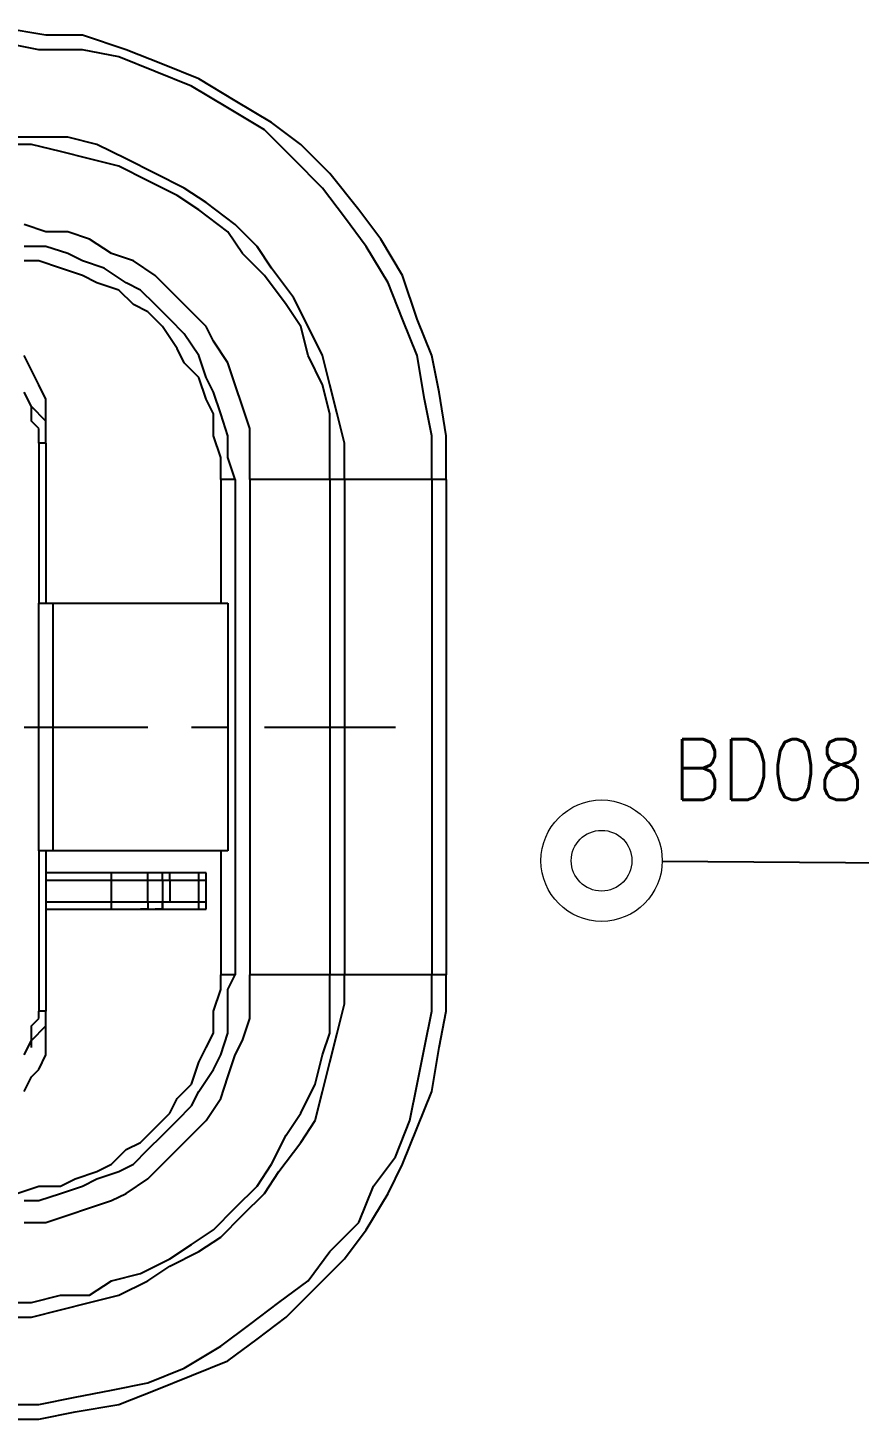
# Model space of a CAD drawing. Header units: inches. Extents: x 47316 to 59086, y 3141 to 11743.
# Drawn here: x 51662.8 to 51697, y 6359 to 6416.3 of the extents above; entities that cross this region are included whole.
import ezdxf

# ---------------------------------------------------------------- set-up
doc = ezdxf.new("R2010")
doc.units = ezdxf.units.IN
doc.header["$MEASUREMENT"] = 0
doc.layers.add('_BLACK_HOLE', color=7, linetype='Continuous')
doc.styles.get("Standard").update_dxf_attribs({"font": ''})
doc.styles.get('Standard').set_extended_font_data('SimSun')
doc.linetypes.add('_VH_OTCON', pattern='A,0.0001,[7,VeSys.shx,S=0.1,R=0,X=0,Y=0],-0.4,[7,VeSys.shx,S=0.1,R=0,X=0,Y=0],-0.4,["X",Standard,S=1,R=0,X=-0.5,Y=-0.5],-0.0001,[7,VeSys.shx,S=0.1,R=0,X=0,Y=0],-0.4', length=1.2002)

msp = doc.modelspace()

# ---------------------------------------------------------------- linework, layer by layer
at = {"color": 0, "linetype": '_VH_OTCON', "ltscale": 5}
msp.add_line((51688.929, 6382.012), (51801.428, 6381.24), dxfattribs=at)
at = {"color": 0, "linetype": 'Continuous', "lineweight": 15}
for radius in [2.5, 1.25]:
    msp.add_circle((51686.429, 6382.029), radius, dxfattribs=at)
at = {"layer": '_BLACK_HOLE', "color": 0, "linetype": 'Continuous', "lineweight": -3}
for p, q in [((51663.529, 6416.029), (51661.729, 6416.329)), ((51665.029, 6416.029), (51663.529, 6416.029)), ((51666.829, 6415.429), (51665.029, 6416.029)), ((51663.229, 6415.429), (51661.729, 6415.729)), ((51665.029, 6415.429), (51663.229, 6415.429)), ((51666.529, 6415.129), (51665.029, 6415.429)), ((51668.329, 6414.829), (51666.829, 6415.429)), ((51668.029, 6414.529), (51666.529, 6415.129)), ((51669.829, 6414.229), (51668.329, 6414.829)), ((51669.529, 6413.929), (51668.029, 6414.529)), ((51671.329, 6413.329), (51669.829, 6414.229)), ((51671.029, 6413.029), (51669.529, 6413.929)), ((51672.529, 6412.129), (51671.029, 6413.029)), ((51672.829, 6412.429), (51671.329, 6413.329)), ((51673.729, 6410.929), (51672.529, 6412.129)), ((51674.029, 6411.529), (51672.829, 6412.429)), ((51662.929, 6411.829), (51661.729, 6411.829)), ((51662.929, 6411.529), (51661.729, 6411.529)), ((51664.429, 6411.829), (51662.929, 6411.829)), ((51664.129, 6411.229), (51662.929, 6411.529)), ((51665.629, 6411.529), (51664.429, 6411.829)), ((51666.829, 6410.929), (51665.629, 6411.529)), ((51675.229, 6410.329), (51674.029, 6411.529)), ((51665.329, 6410.929), (51664.129, 6411.229)), ((51666.529, 6410.629), (51665.329, 6410.929)), ((51668.029, 6410.329), (51666.829, 6410.929)), ((51674.929, 6409.729), (51673.729, 6410.929)), ((51667.729, 6410.029), (51666.529, 6410.629)), ((51669.229, 6409.729), (51668.029, 6410.329)), ((51676.429, 6408.829), (51675.229, 6410.329)), ((51668.929, 6409.429), (51667.729, 6410.029)), ((51670.129, 6409.129), (51669.229, 6409.729)), ((51675.829, 6408.529), (51674.929, 6409.729)), ((51669.829, 6408.829), (51668.929, 6409.429)), ((51671.329, 6408.229), (51670.129, 6409.129)), ((51671.029, 6407.929), (51669.829, 6408.829)), ((51676.729, 6407.329), (51675.829, 6408.529)), ((51677.329, 6407.629), (51676.429, 6408.829)), ((51663.529, 6407.929), (51662.629, 6408.229)), ((51664.429, 6407.929), (51663.529, 6407.929)), ((51665.329, 6407.629), (51664.429, 6407.929)), ((51671.629, 6407.029), (51671.029, 6407.929)), ((51672.229, 6407.329), (51671.329, 6408.229)), ((51663.529, 6407.329), (51662.629, 6407.329)), ((51664.429, 6407.029), (51663.529, 6407.329)), ((51666.229, 6407.029), (51665.329, 6407.629)), ((51672.829, 6406.429), (51672.229, 6407.329)), ((51677.629, 6405.829), (51676.729, 6407.329)), ((51678.229, 6406.129), (51677.329, 6407.629)), ((51663.229, 6406.729), (51662.629, 6406.729)), ((51664.129, 6406.429), (51663.229, 6406.729)), ((51665.029, 6406.729), (51664.429, 6407.029)), ((51665.929, 6406.429), (51665.029, 6406.729)), ((51667.129, 6406.729), (51666.229, 6407.029)), ((51668.029, 6406.129), (51667.129, 6406.729)), ((51672.529, 6406.129), (51671.629, 6407.029)), ((51665.029, 6406.129), (51664.129, 6406.429)), ((51666.829, 6405.829), (51665.929, 6406.429)), ((51673.729, 6405.229), (51672.829, 6406.429)), ((51665.629, 6405.829), (51665.029, 6406.129)), ((51666.529, 6405.529), (51665.629, 6405.829)), ((51667.429, 6405.529), (51666.829, 6405.829)), ((51668.629, 6405.529), (51668.029, 6406.129)), ((51673.429, 6404.929), (51672.529, 6406.129)), ((51678.229, 6404.329), (51677.629, 6405.829)), ((51678.829, 6404.329), (51678.229, 6406.129)), ((51667.129, 6404.929), (51666.529, 6405.529)), ((51668.029, 6404.929), (51667.429, 6405.529)), ((51669.229, 6404.929), (51668.629, 6405.529)), ((51674.329, 6404.029), (51673.729, 6405.229)), ((51667.729, 6404.629), (51667.129, 6404.929)), ((51668.329, 6404.029), (51667.729, 6404.629)), ((51668.629, 6404.329), (51668.029, 6404.929)), ((51670.129, 6404.029), (51669.229, 6404.929)), ((51674.029, 6404.029), (51673.429, 6404.929)), ((51668.929, 6403.129), (51668.329, 6404.029)), ((51669.229, 6403.729), (51668.629, 6404.329)), ((51670.429, 6403.429), (51670.129, 6404.029)), ((51674.329, 6402.829), (51674.029, 6404.029)), ((51674.929, 6402.829), (51674.329, 6404.029)), ((51678.829, 6402.829), (51678.229, 6404.329)), ((51679.429, 6402.829), (51678.829, 6404.329)), ((51669.829, 6402.829), (51669.229, 6403.729)), ((51671.029, 6402.529), (51670.429, 6403.429)), ((51662.929, 6402.229), (51662.629, 6402.829)), ((51669.229, 6402.529), (51668.929, 6403.129)), ((51670.129, 6401.929), (51669.829, 6402.829)), ((51674.929, 6401.629), (51674.329, 6402.829)), ((51675.229, 6401.629), (51674.929, 6402.829)), ((51679.129, 6401.029), (51678.829, 6402.829)), ((51679.729, 6401.329), (51679.429, 6402.829)), ((51663.229, 6401.629), (51662.929, 6402.229)), ((51669.829, 6401.929), (51669.229, 6402.529)), ((51671.329, 6401.629), (51671.029, 6402.529)), ((51663.529, 6401.029), (51663.229, 6401.629)), ((51670.129, 6401.029), (51669.829, 6401.929)), ((51670.429, 6401.329), (51670.129, 6401.929)), ((51671.629, 6400.729), (51671.329, 6401.629)), ((51675.229, 6400.429), (51674.929, 6401.629)), ((51675.529, 6400.429), (51675.229, 6401.629)), ((51662.929, 6400.729), (51662.629, 6401.329)), ((51663.529, 6400.429), (51663.529, 6401.029)), ((51670.429, 6400.429), (51670.129, 6401.029)), ((51670.729, 6400.429), (51670.429, 6401.329)), ((51679.429, 6399.529), (51679.129, 6401.029)), ((51680.029, 6399.529), (51679.729, 6401.329)), ((51663.529, 6400.129), (51662.929, 6400.729)), ((51662.929, 6400.429), (51662.929, 6400.729)), ((51662.929, 6400.129), (51662.929, 6400.429)), ((51662.929, 6400.429), (51662.929, 6400.429)), ((51663.529, 6400.129), (51663.529, 6400.429)), ((51670.429, 6399.529), (51670.429, 6400.429)), ((51671.029, 6399.529), (51670.729, 6400.429)), ((51671.929, 6399.829), (51671.629, 6400.729)), ((51675.229, 6399.229), (51675.229, 6400.429)), ((51675.829, 6399.229), (51675.529, 6400.429)), ((51663.229, 6399.829), (51662.929, 6400.129)), ((51663.529, 6399.529), (51663.529, 6400.129)), ((51663.529, 6399.229), (51663.529, 6400.129)), ((51663.229, 6399.529), (51663.229, 6399.829)), ((51663.229, 6399.229), (51663.229, 6399.529)), ((51670.729, 6398.629), (51670.429, 6399.529)), ((51671.029, 6398.629), (51671.029, 6399.529)), ((51671.929, 6398.929), (51671.929, 6399.829)), ((51679.429, 6397.729), (51679.429, 6399.529)), ((51680.029, 6397.729), (51680.029, 6399.529)), ((51663.529, 6399.229), (51663.229, 6399.229)), ((51663.229, 6399.229), (51663.229, 6392.629)), ((51663.529, 6399.229), (51663.529, 6392.629)), ((51671.929, 6397.729), (51671.929, 6398.929)), ((51675.229, 6397.729), (51675.229, 6399.229)), ((51675.829, 6397.729), (51675.829, 6399.229)), ((51670.729, 6397.729), (51670.729, 6398.629)), ((51671.329, 6397.729), (51671.029, 6398.629)), ((51671.329, 6397.729), (51670.729, 6397.729)), ((51670.729, 6397.729), (51670.729, 6392.629)), ((51671.329, 6397.729), (51671.329, 6377.329)), ((51680.029, 6397.729), (51671.929, 6397.729)), ((51671.929, 6397.729), (51671.929, 6377.329)), ((51675.229, 6397.729), (51675.229, 6377.329)), ((51675.829, 6397.729), (51675.829, 6377.329)), ((51679.429, 6397.729), (51679.429, 6377.329)), ((51680.029, 6397.729), (51680.029, 6377.329)), ((51663.229, 6382.429), (51663.229, 6392.629)), ((51663.229, 6392.629), (51671.029, 6392.629)), ((51663.229, 6392.629), (51663.229, 6392.629)), ((51663.829, 6382.429), (51663.829, 6392.629)), ((51671.029, 6392.629), (51671.029, 6382.429)), ((51671.029, 6392.629), (51671.029, 6382.429)), ((51662.629, 6387.529), (51667.729, 6387.529)), ((51669.529, 6387.529), (51671.029, 6387.529)), ((51672.529, 6387.529), (51677.929, 6387.529)), ((51671.029, 6382.429), (51663.229, 6382.429)), ((51663.229, 6382.429), (51663.229, 6375.829)), ((51663.229, 6382.429), (51663.229, 6382.429)), ((51663.529, 6382.429), (51663.529, 6375.829)), ((51670.729, 6382.429), (51670.729, 6377.329)), ((51669.829, 6381.529), (51663.529, 6381.529)), ((51666.229, 6380.029), (51666.229, 6381.529)), ((51667.729, 6381.529), (51667.429, 6381.529)), ((51667.429, 6381.529), (51667.429, 6381.529)), ((51667.429, 6381.529), (51667.429, 6381.529)), ((51667.429, 6381.529), (51667.429, 6381.529)), ((51667.429, 6381.529), (51667.429, 6381.529)), ((51667.429, 6381.529), (51667.429, 6381.529)), ((51667.429, 6381.529), (51667.429, 6381.529)), ((51667.729, 6381.229), (51667.729, 6381.529)), ((51667.729, 6381.529), (51667.729, 6381.529)), ((51667.729, 6381.529), (51667.729, 6381.529)), ((51668.329, 6381.529), (51668.029, 6381.529)), ((51668.029, 6381.529), (51668.029, 6381.529)), ((51668.029, 6381.529), (51668.029, 6381.529)), ((51668.329, 6381.529), (51668.029, 6381.529)), ((51668.029, 6381.529), (51668.029, 6381.529)), ((51668.029, 6381.529), (51668.029, 6381.529)), ((51668.029, 6381.529), (51668.029, 6381.529)), ((51668.629, 6381.529), (51668.329, 6381.529)), ((51668.329, 6381.529), (51668.329, 6381.529)), ((51668.329, 6381.529), (51668.329, 6381.529)), ((51668.329, 6381.529), (51668.329, 6381.529)), ((51668.329, 6381.529), (51668.329, 6381.529)), ((51668.329, 6381.529), (51668.329, 6381.529)), ((51668.329, 6381.529), (51668.329, 6381.529)), ((51668.329, 6381.529), (51668.329, 6381.529)), ((51668.329, 6381.529), (51668.329, 6381.529)), ((51668.329, 6381.229), (51668.329, 6381.529)), ((51668.329, 6381.529), (51668.329, 6381.529)), ((51668.329, 6381.529), (51668.329, 6381.529)), ((51668.329, 6381.529), (51668.329, 6381.529)), ((51668.329, 6381.529), (51668.329, 6381.529)), ((51668.629, 6381.229), (51668.629, 6381.529)), ((51668.629, 6381.529), (51668.629, 6381.529)), ((51669.829, 6380.029), (51669.829, 6381.529)), ((51670.129, 6381.529), (51669.829, 6381.529)), ((51669.829, 6381.529), (51669.829, 6381.529)), ((51669.829, 6381.529), (51669.829, 6381.529)), ((51669.829, 6381.529), (51669.829, 6381.529)), ((51669.829, 6381.529), (51669.829, 6381.529)), ((51670.129, 6381.229), (51670.129, 6381.529)), ((51670.129, 6381.529), (51670.129, 6381.529)), ((51670.129, 6381.529), (51670.129, 6381.529)), ((51670.129, 6381.529), (51670.129, 6381.529)), ((51670.129, 6381.529), (51670.129, 6381.529)), ((51670.129, 6381.529), (51670.129, 6381.529)), ((51670.129, 6381.529), (51670.129, 6381.529)), ((51670.129, 6381.529), (51670.129, 6381.529)), ((51670.129, 6381.529), (51670.129, 6381.529)), ((51663.529, 6381.229), (51670.129, 6381.229)), ((51667.729, 6380.329), (51667.729, 6381.229)), ((51667.729, 6381.229), (51667.729, 6381.229)), ((51667.729, 6381.229), (51667.729, 6381.229)), ((51667.729, 6381.229), (51667.729, 6381.229)), ((51668.329, 6381.229), (51668.329, 6380.329)), ((51668.329, 6381.229), (51668.329, 6381.229)), ((51668.329, 6381.229), (51668.329, 6381.229)), ((51668.329, 6381.229), (51668.329, 6381.229)), ((51668.329, 6381.229), (51668.329, 6381.229)), ((51668.329, 6381.229), (51668.329, 6381.229)), ((51668.629, 6381.229), (51668.629, 6380.329)), ((51668.629, 6381.229), (51668.629, 6381.229)), ((51668.629, 6381.229), (51668.629, 6381.229)), ((51668.629, 6381.229), (51668.629, 6381.229)), ((51668.629, 6381.229), (51668.629, 6381.229)), ((51670.129, 6380.329), (51670.129, 6381.229)), ((51670.129, 6381.229), (51670.129, 6381.229)), ((51670.129, 6381.229), (51670.129, 6381.229)), ((51670.129, 6381.229), (51670.129, 6381.229)), ((51670.129, 6381.229), (51670.129, 6381.229)), ((51663.529, 6380.329), (51670.129, 6380.329)), ((51663.529, 6380.029), (51669.829, 6380.029)), ((51667.729, 6380.029), (51667.429, 6380.029)), ((51667.429, 6380.029), (51667.429, 6380.029)), ((51667.429, 6380.029), (51667.429, 6380.029)), ((51667.429, 6380.029), (51667.429, 6380.029)), ((51667.429, 6380.029), (51667.429, 6380.029)), ((51667.429, 6380.029), (51667.429, 6380.029)), ((51667.429, 6380.029), (51667.429, 6380.029)), ((51667.729, 6380.329), (51667.729, 6380.329)), ((51667.729, 6380.329), (51667.729, 6380.329)), ((51667.729, 6380.329), (51667.729, 6380.329)), ((51667.729, 6380.329), (51667.729, 6380.329)), ((51667.729, 6380.329), (51667.729, 6380.329)), ((51667.729, 6380.329), (51667.729, 6380.029)), ((51668.029, 6380.029), (51668.029, 6380.029)), ((51668.029, 6380.029), (51668.029, 6380.029)), ((51668.029, 6380.029), (51668.329, 6380.029)), ((51668.329, 6380.029), (51668.029, 6380.029)), ((51668.029, 6380.029), (51668.029, 6380.029)), ((51668.029, 6380.029), (51668.029, 6380.029)), ((51668.029, 6380.029), (51668.029, 6380.029)), ((51668.029, 6380.029), (51668.029, 6380.029)), ((51668.029, 6380.029), (51668.029, 6380.029)), ((51668.329, 6380.029), (51668.329, 6380.329)), ((51668.329, 6380.329), (51668.629, 6380.329)), ((51668.329, 6380.329), (51668.329, 6380.329)), ((51668.329, 6380.329), (51668.329, 6380.329)), ((51668.329, 6380.329), (51668.329, 6380.329)), ((51668.329, 6380.329), (51668.329, 6380.329)), ((51668.329, 6380.329), (51668.329, 6380.329)), ((51668.329, 6380.329), (51668.329, 6380.329)), ((51668.329, 6380.329), (51668.329, 6380.329)), ((51668.329, 6380.329), (51668.329, 6380.029)), ((51668.329, 6380.029), (51668.329, 6380.029)), ((51668.329, 6380.029), (51668.329, 6380.029)), ((51668.329, 6380.029), (51668.329, 6380.029)), ((51668.329, 6380.029), (51668.329, 6380.029)), ((51668.329, 6380.029), (51668.329, 6380.029)), ((51668.329, 6380.029), (51668.329, 6380.029)), ((51668.329, 6380.029), (51668.329, 6380.029)), ((51668.329, 6380.029), (51668.329, 6380.029)), ((51668.329, 6380.029), (51668.329, 6380.029)), ((51668.629, 6380.329), (51668.629, 6380.329)), ((51668.629, 6380.329), (51668.629, 6380.329)), ((51668.629, 6380.329), (51668.629, 6380.329)), ((51668.629, 6380.329), (51668.629, 6380.329)), ((51668.629, 6380.329), (51668.629, 6380.329)), ((51668.629, 6380.329), (51668.629, 6380.329)), ((51669.829, 6380.029), (51669.829, 6380.029)), ((51669.829, 6380.029), (51669.829, 6380.029)), ((51669.829, 6380.029), (51669.829, 6380.029)), ((51669.829, 6380.029), (51669.829, 6380.029)), ((51669.829, 6380.029), (51670.129, 6380.029)), ((51670.129, 6380.029), (51670.129, 6380.329)), ((51670.129, 6380.329), (51670.129, 6380.329)), ((51670.129, 6380.329), (51670.129, 6380.329)), ((51670.129, 6380.329), (51670.129, 6380.329)), ((51670.129, 6380.329), (51670.129, 6380.329)), ((51670.129, 6380.329), (51670.129, 6380.329)), ((51670.129, 6380.329), (51670.129, 6380.329)), ((51670.129, 6380.329), (51670.129, 6380.329)), ((51670.129, 6380.029), (51670.129, 6380.029)), ((51670.129, 6380.029), (51670.129, 6380.029)), ((51670.129, 6380.029), (51670.129, 6380.029)), ((51670.129, 6380.029), (51670.129, 6380.029)), ((51670.129, 6380.029), (51670.129, 6380.029)), ((51671.329, 6377.329), (51670.729, 6377.329)), ((51670.729, 6376.729), (51670.729, 6377.329)), ((51671.029, 6376.729), (51671.329, 6377.329)), ((51680.029, 6377.329), (51671.929, 6377.329)), ((51671.929, 6376.429), (51671.929, 6377.329)), ((51675.229, 6376.129), (51675.229, 6377.329)), ((51675.829, 6376.129), (51675.829, 6377.329)), ((51679.429, 6375.829), (51679.429, 6377.329)), ((51680.029, 6375.829), (51680.029, 6377.329)), ((51670.429, 6375.829), (51670.729, 6376.729)), ((51671.029, 6375.829), (51671.029, 6376.729)), ((51671.929, 6375.529), (51671.929, 6376.429)), ((51663.529, 6375.829), (51663.229, 6375.829)), ((51663.229, 6375.529), (51663.229, 6375.829)), ((51663.529, 6375.229), (51663.529, 6375.829)), ((51663.529, 6375.229), (51663.529, 6375.829)), ((51670.429, 6374.929), (51670.429, 6375.829)), ((51671.029, 6374.929), (51671.029, 6375.829)), ((51675.229, 6374.929), (51675.229, 6376.129)), ((51675.529, 6374.929), (51675.829, 6376.129)), ((51679.129, 6374.329), (51679.429, 6375.829)), ((51679.729, 6374.329), (51680.029, 6375.829)), ((51662.929, 6375.229), (51663.229, 6375.529)), ((51662.929, 6374.629), (51663.529, 6375.229)), ((51662.929, 6374.929), (51662.929, 6375.229)), ((51663.229, 6375.529), (51663.229, 6375.529)), ((51663.529, 6374.629), (51663.529, 6375.229)), ((51671.629, 6374.629), (51671.929, 6375.529)), ((51662.629, 6374.029), (51662.929, 6374.629)), ((51662.929, 6374.629), (51662.929, 6374.929)), ((51662.929, 6374.329), (51662.929, 6374.629)), ((51663.529, 6374.029), (51663.529, 6374.629)), ((51670.129, 6374.329), (51670.429, 6374.929)), ((51670.729, 6374.029), (51671.029, 6374.929)), ((51671.329, 6374.029), (51671.629, 6374.629)), ((51674.929, 6374.029), (51675.229, 6374.929)), ((51675.229, 6373.729), (51675.529, 6374.929)), ((51669.829, 6373.729), (51670.129, 6374.329)), ((51678.829, 6372.829), (51679.129, 6374.329)), ((51679.429, 6372.529), (51679.729, 6374.329)), ((51663.229, 6373.429), (51663.529, 6374.029)), ((51669.529, 6372.829), (51669.829, 6373.729)), ((51670.429, 6373.429), (51670.729, 6374.029)), ((51671.029, 6373.129), (51671.329, 6374.029)), ((51674.629, 6372.829), (51674.929, 6374.029)), ((51674.929, 6372.529), (51675.229, 6373.729)), ((51662.629, 6372.529), (51662.929, 6373.129)), ((51662.929, 6373.129), (51663.229, 6373.429)), ((51669.829, 6372.529), (51670.429, 6373.429)), ((51670.729, 6372.229), (51671.029, 6373.129)), ((51668.929, 6372.229), (51669.529, 6372.829)), ((51669.529, 6371.929), (51669.829, 6372.529)), ((51674.029, 6371.629), (51674.629, 6372.829)), ((51674.629, 6371.329), (51674.929, 6372.529)), ((51678.529, 6371.329), (51678.829, 6372.829)), ((51678.829, 6371.029), (51679.429, 6372.529)), ((51668.629, 6371.629), (51668.929, 6372.229)), ((51668.929, 6371.329), (51669.529, 6371.929)), ((51670.129, 6371.329), (51670.729, 6372.229)), ((51668.029, 6371.029), (51668.629, 6371.629)), ((51668.329, 6370.729), (51668.929, 6371.329)), ((51669.529, 6370.729), (51670.129, 6371.329)), ((51673.429, 6370.729), (51674.029, 6371.629)), ((51674.029, 6370.429), (51674.629, 6371.329)), ((51677.929, 6369.829), (51678.529, 6371.329)), ((51667.429, 6370.429), (51668.029, 6371.029)), ((51667.729, 6370.129), (51668.329, 6370.729)), ((51668.929, 6370.129), (51669.529, 6370.729)), ((51672.829, 6369.529), (51673.429, 6370.729)), ((51678.229, 6369.529), (51678.829, 6371.029)), ((51666.229, 6369.529), (51666.829, 6370.129)), ((51666.829, 6370.129), (51667.429, 6370.429)), ((51667.129, 6369.529), (51667.729, 6370.129)), ((51668.329, 6369.529), (51668.929, 6370.129)), ((51673.129, 6369.229), (51674.029, 6370.429)), ((51665.629, 6369.229), (51666.229, 6369.529)), ((51666.529, 6369.229), (51667.129, 6369.529)), ((51667.729, 6368.929), (51668.329, 6369.529)), ((51672.229, 6368.629), (51672.829, 6369.529)), ((51677.029, 6368.629), (51677.929, 6369.829)), ((51677.629, 6368.329), (51678.229, 6369.529)), ((51664.129, 6368.629), (51664.729, 6368.929)), ((51664.729, 6368.929), (51665.629, 6369.229)), ((51665.029, 6368.629), (51665.629, 6368.929)), ((51665.629, 6368.929), (51666.529, 6369.229)), ((51666.829, 6368.329), (51667.729, 6368.929)), ((51672.529, 6368.329), (51673.129, 6369.229)), ((51662.329, 6368.329), (51663.229, 6368.629)), ((51663.229, 6368.629), (51664.129, 6368.629)), ((51663.229, 6368.029), (51664.129, 6368.329)), ((51664.129, 6368.329), (51665.029, 6368.629)), ((51666.229, 6368.029), (51666.829, 6368.329)), ((51671.329, 6367.729), (51672.229, 6368.629)), ((51671.629, 6367.429), (51672.529, 6368.329)), ((51676.429, 6367.129), (51677.029, 6368.629)), ((51676.729, 6366.829), (51677.629, 6368.329)), ((51662.629, 6368.029), (51663.229, 6368.029)), ((51665.329, 6367.729), (51666.229, 6368.029)), ((51663.529, 6367.129), (51664.429, 6367.429)), ((51664.429, 6367.429), (51665.329, 6367.729)), ((51670.429, 6366.829), (51671.329, 6367.729)), ((51670.729, 6366.529), (51671.629, 6367.429)), ((51662.629, 6367.129), (51663.529, 6367.129)), ((51669.529, 6366.229), (51670.429, 6366.829)), ((51675.229, 6365.929), (51676.429, 6367.129)), ((51675.829, 6365.629), (51676.729, 6366.829)), ((51668.629, 6365.629), (51669.529, 6366.229)), ((51669.829, 6365.929), (51670.729, 6366.529)), ((51667.429, 6365.029), (51668.629, 6365.629)), ((51668.629, 6365.329), (51669.829, 6365.929)), ((51674.329, 6364.729), (51675.229, 6365.929)), ((51674.629, 6364.429), (51675.829, 6365.629)), ((51666.229, 6364.729), (51667.429, 6365.029)), ((51667.729, 6364.729), (51668.629, 6365.329)), ((51665.329, 6364.129), (51666.229, 6364.729)), ((51666.529, 6364.129), (51667.729, 6364.729)), ((51673.129, 6363.829), (51674.329, 6364.729)), ((51673.429, 6363.229), (51674.629, 6364.429)), ((51661.729, 6363.829), (51662.929, 6363.829)), ((51662.929, 6363.829), (51664.129, 6364.129)), ((51664.129, 6364.129), (51665.329, 6364.129)), ((51664.129, 6363.529), (51665.329, 6363.829)), ((51665.329, 6363.829), (51666.529, 6364.129)), ((51671.929, 6362.929), (51673.129, 6363.829)), ((51661.729, 6363.229), (51662.929, 6363.229)), ((51662.929, 6363.229), (51664.129, 6363.529)), ((51672.229, 6362.329), (51673.429, 6363.229)), ((51670.729, 6362.029), (51671.929, 6362.929)), ((51669.229, 6361.129), (51670.729, 6362.029)), ((51671.029, 6361.429), (51672.229, 6362.329)), ((51667.729, 6360.529), (51669.229, 6361.129)), ((51669.529, 6360.829), (51671.029, 6361.429)), ((51666.229, 6360.229), (51667.729, 6360.529)), ((51668.029, 6360.229), (51669.529, 6360.829)), ((51663.229, 6359.629), (51664.729, 6359.929)), ((51664.729, 6359.929), (51666.229, 6360.229)), ((51666.529, 6359.629), (51668.029, 6360.229)), ((51661.729, 6359.629), (51663.229, 6359.629)), ((51663.229, 6359.029), (51664.729, 6359.329)), ((51664.729, 6359.329), (51666.529, 6359.629)), ((51661.729, 6359.029), (51663.229, 6359.029))]:
    msp.add_line(p, q, dxfattribs=at)

# ---------------------------------------------------------------- texts
at = {"color": 21, "linetype": 'Continuous', "lineweight": 15, "insert": (51689.358, 6387.029), "char_height": 2.5, "width": 8.78571, "attachment_point": 1}
msp.add_mtext('\\Fromans.shx;\\W0.9000000000;\\T1.0000000000;\\o\\lBD08', dxfattribs=at)

doc.saveas('drawing.dxf')
